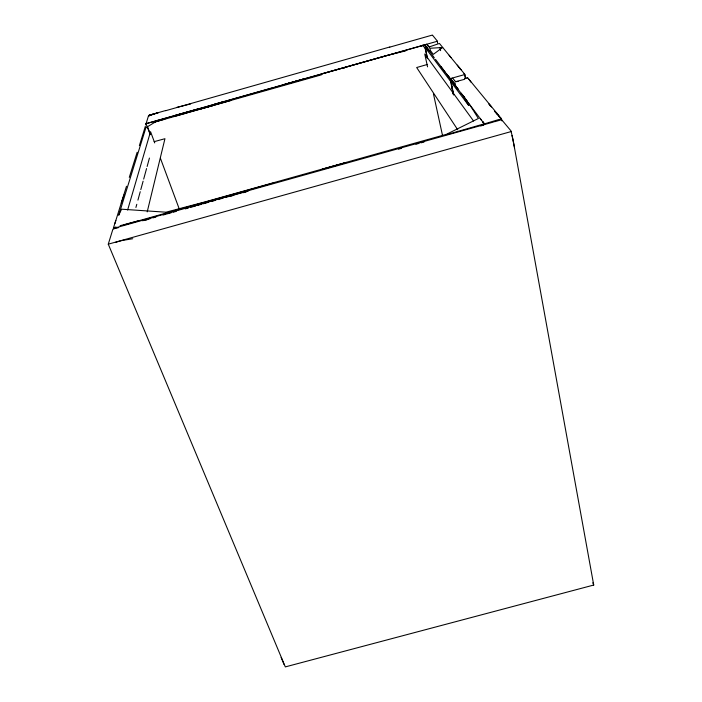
<?xml version="1.0" encoding="UTF-8"?>
<svg xmlns="http://www.w3.org/2000/svg" width="702" height="702" viewBox="0 0 702 702"><rect width="100%" height="100%" fill="white"/><g stroke="black" fill="none" stroke-linecap="round" stroke-linejoin="round"><path stroke-width="1.05" d="M464.47 73.85L465.461 78.019M501.5 120.077L500.947 118.182L467.707 77.79L464.698 78.466M437.574 43.033L437.346 41.085L432.59 35.284M501.869 120.876L501.64 119.709L494.48 121.779M174.289 116.427L321.507 74.807M147.209 211.872L164.952 138.698L154.177 141.655M135.916 207.467L136.785 204.317M137.934 200.114L140.233 191.699M140.804 189.593L143.111 181.186M143.682 179.08L146.56 168.568M147.13 166.471L149.429 158.055M127.615 210.047L150.535 131.643L154.73 142.918M114.874 223.561L126.492 186.258M139.382 145.621L145.367 126.263M145.832 124.824L146.121 123.877L147.288 123.289L424.64 44.946M501.64 119.709L511.003 130.897L512.969 139.461L593.725 585.047L285.319 666.9L108.275 244.173L112.934 229.098L115.4 227.887L493.453 122.043M137.153 152.281L129.282 177.378M113.864 228.913L113.478 227.755L115.83 220.489M150.254 134.652L146.069 123.736L148.561 115.576L148.833 116.462M121.227 203.053L124.087 194.823M467.12 78.15L467.234 77.659M484.345 124.078L484.81 123.464M425.552 46.209L424.877 44.665L434.301 57.801M148.947 115.786L158.292 112.662L148.964 115.312L165.54 110.565M421.384 46.42L422.49 45.297L423.973 45.551M424.666 45.042L426.676 44.182L429.352 46.894L439.408 43.427L460.96 69.717M146.069 123.736L205.212 107.055M158.169 120.244L145.876 127.72L118.699 215.26L121.569 209.196L165.953 212.206L204.08 202.158L446.498 134.284L478.422 118.471C473.999 111.864 470.445 104.695 464.636 99L468.559 105.318L427.474 50.544L422.49 45.297M108.275 244.173L511.258 131.537M458.125 81.441L455.361 81.73L464.663 79.291L464.592 78.264M113.478 227.755L116.084 226.992M480.756 125.956L483.687 125.053L483.38 124.078L446.621 134.652M145.665 220.086L148.736 219.164M165.654 110.705L389.803 46.981M206.221 106.757L222.297 102.001M437.311 41.269L274.815 87.136M164.979 119.086L154.133 122.209L185.819 113.285M427.562 64.409L416.672 67.524L457.739 129.791M123.71 225.009L204.063 202.395M389.785 47.139L432.274 35.1M214.321 104.335L273.798 87.408M342.453 68.515L344.559 67.918M322.376 169.305L346.534 162.443L322.341 169.2M185.267 208.88L188.426 207.985M190.532 207.38L195.797 205.888M197.903 205.282L201.053 204.387M203.159 203.791L208.424 202.29M212.636 201.097L215.786 200.193M217.892 199.596L223.157 198.096M225.263 197.499L248.411 190.909M482.862 121.648L484.468 123.868L498.587 119.603L501.535 119.287M398.525 149.166L401.588 148.289M173.947 115.742L199.114 108.643M204.089 202.474L273.262 183.02M191.9 206.616L214.715 200.219M142.611 220.761L150.807 218.462M152.852 217.892L155.923 217.032M163.092 215.023L166.163 214.163M115.628 228.404L118.682 227.545M115.751 242.251L121.99 240.505L132.739 238.733M384.564 56.142L321.288 73.982M199.421 109.301L214.601 105.107M230.563 196.209L233.722 195.331M243.217 192.708L246.384 191.839M185.784 113.189L231.046 100.456M415.9 144.243L418.962 143.401M420.998 142.839L424.061 141.997M167.173 213.882L171.183 212.776M173.183 212.223L176.193 211.39M120.077 225.711L138.127 220.884M384.52 56.099L405.782 50.842M176.623 107.459L190.646 103.931M149.57 115.137L153.08 114.25M464.742 74.544L450.052 78.685M483.38 124.078L484.327 123.912L480.063 118.287M454.501 80.458L455.519 81.669M500.122 117.673L500.947 118.182M453.466 83.099L454.519 84.319M463.996 73.728L464.671 74.175L465.689 78.571M450.781 79.15L447.455 75.14M455.475 83.942L450.465 78.914L452.606 78.203L454.624 80.502M491.619 106.976L488.969 104.036L490.68 106.406M113.856 227.834L114.619 228.685M424.219 44.831L428.378 50.307M459.134 67.392L464.671 74.175M457.256 65.111L460.74 69.349M494.427 111.153L497.034 114.329M460.872 92.918L464.785 97.762M446.296 73.543L448.92 77.141L448.315 76.343M449.131 55.247L450.974 57.625M440.803 66.436L458.467 89.54M450.087 78.721L460.284 92.225M462.425 94.875L467.181 101.062M435.494 59.372L445.024 71.981M452.614 82.029L453.185 82.792M454.519 84.547L457.757 88.838M460.977 93.094L464.119 97.245M466.014 99.754L479.282 117.322M479.826 118.041L481.449 120.182M482.449 121.516L483.38 122.745M424.754 54.01L473.534 120.972M499.789 117.497L496.332 112.697L500.456 118.269M146.121 123.877L146.49 124.394M468.989 79.344L470.919 82.09M427.053 47.534L429.545 51.5M427.316 44.919L427.922 46.2M593.725 585.047L592.804 582.809M281.133 657.405L284.108 664.618M160.433 158.301L179.475 209.565M147.692 127.15L150.263 134.047M429.062 46.955L429.229 47.455M512.03 135.468L514.522 147.631M425.114 48.21L427.395 58.635M427.553 58.371L425.307 48.026M424.982 55.081L427.553 66.865M433.397 93.656L442.514 135.451M451.386 84.793L453.457 94.735M450.377 80.028L453.378 94.428M439.935 47.455L440.602 50.641M453.711 94.893L450.623 80.002M442.629 47.49L433.301 54.361L430.642 50.869L429.756 48.28L442.629 47.49M303.15 79.15L284.705 84.345L303.159 79.212"/></g></svg>
